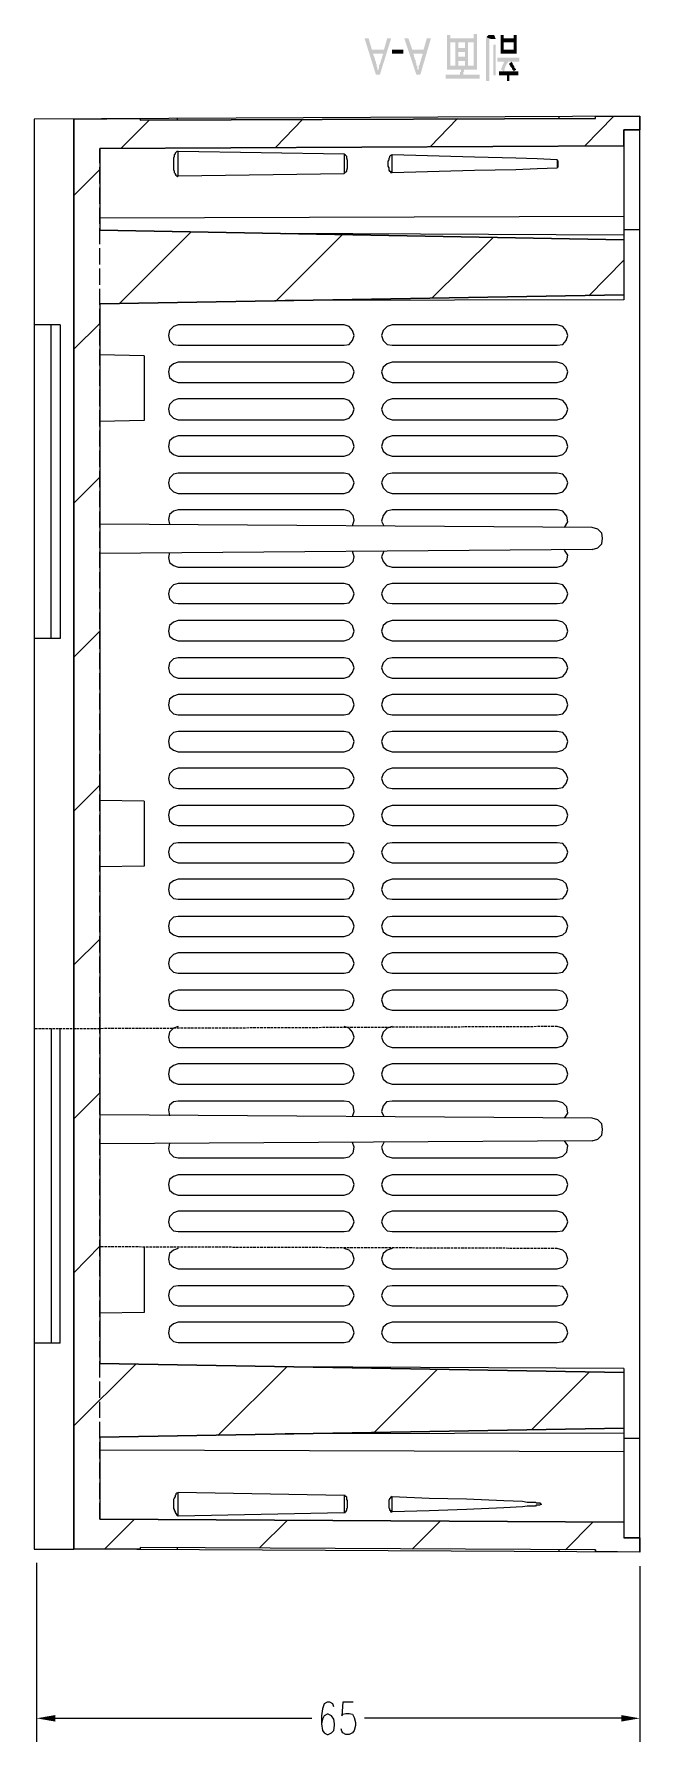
# Model space of a CAD drawing. Header units: millimetres. Extents: x 2689 to 2999, y 977 to 1485.
# Drawn here: x 2716.7 to 2782, y 1291.8 to 1475.8 of the extents above; entities that cross this region are included whole.
import ezdxf

# ---------------------------------------------------------------- set-up
doc = ezdxf.new("R2010")
doc.units = ezdxf.units.MM
doc.linetypes.add('PDF_IMPORT', pattern=[1, 0.8, -0.2])
doc.layers.add('PDF_几何图形', color=7, linetype='Continuous')
doc.layers.add('PDF_实体填充', color=7, linetype='Continuous')

msp = doc.modelspace()

# ---------------------------------------------------------------- hatches: boundary and pattern name
at = {"layer": 'PDF_几何图形', "transparency": 33554559}
for points in [[(2761.08, 1470.99), (2764.75, 1470.99), (2764.75, 1471.43), (2763, 1471.43), (2763, 1471.51), (2763, 1471.6), (2763, 1471.69), (2763.09, 1471.77), (2763.09, 1471.86), (2763.09, 1471.95), (2764.48, 1471.95), (2764.48, 1475.79), (2764.13, 1475.79), (2764.13, 1475.35), (2761.6, 1475.35), (2762.13, 1474.92), (2764.13, 1474.92), (2764.13, 1472.39), (2763.52, 1472.39), (2763.17, 1472.39), (2762.48, 1472.39), (2762.13, 1472.39), (2761.6, 1472.39), (2761.25, 1471.95), (2762.74, 1471.95), (2762.74, 1471.95), (2762.74, 1471.86), (2762.74, 1471.77), (2762.65, 1471.69), (2762.65, 1471.6), (2762.65, 1471.43), (2761.08, 1471.43)], [(2761.25, 1471.95), (2761.6, 1472.39), (2761.6, 1474.92), (2762.13, 1474.92), (2761.6, 1475.35), (2761.6, 1475.7), (2761.25, 1475.7)], [(2765.44, 1470.73), (2765.79, 1470.73), (2765.79, 1475.18), (2765.79, 1475.18), (2765.79, 1475.27), (2765.88, 1475.27), (2765.97, 1475.27), (2765.53, 1475.44), (2765.44, 1475.27), (2765.44, 1475.18)], [(2766.49, 1475.27), (2766.32, 1475.7), (2765.79, 1475.7), (2765.71, 1475.7), (2765.71, 1475.7), (2765.62, 1475.61), (2765.53, 1475.53), (2765.53, 1475.53), (2765.53, 1475.44), (2765.97, 1475.27), (2765.97, 1475.27), (2766.05, 1475.27), (2766.14, 1475.27), (2766.23, 1475.27), (2766.32, 1475.27)], [(2767.01, 1473.69), (2768.76, 1473.69), (2768.76, 1475.7), (2768.41, 1475.7), (2768.41, 1475.35), (2767.36, 1475.35), (2768.41, 1474.92), (2768.41, 1474.13), (2767.36, 1474.13)], [(2767.01, 1473.69), (2767.36, 1474.13), (2767.36, 1474.92), (2768.41, 1474.92), (2767.36, 1475.35), (2767.36, 1475.7), (2767.01, 1475.7)], [(2753.58, 1471.43), (2753.84, 1471.77), (2753.84, 1471.86), (2753.75, 1471.95), (2753.75, 1472.12), (2753.75, 1472.21), (2753.75, 1472.3), (2753.75, 1472.3), (2753.66, 1472.3), (2753.66, 1472.39), (2753.66, 1472.39), (2753.66, 1472.47), (2753.66, 1472.56), (2753.58, 1472.65), (2753.58, 1472.73), (2753.58, 1472.82), (2753.49, 1473), (2753.49, 1473.08), (2753.4, 1473.26), (2753.4, 1473.35), (2753.31, 1473.52), (2753.31, 1473.69), (2754.36, 1473.69), (2753.14, 1474.13), (2752.79, 1475.35), (2752.35, 1475.35)], [(2753.58, 1471.43), (2754.01, 1471.43), (2755.23, 1475.35), (2754.8, 1475.35), (2754.45, 1474.13), (2753.14, 1474.13), (2754.36, 1473.69), (2754.01, 1472.56), (2753.92, 1472.47), (2753.92, 1472.39), (2753.92, 1472.21), (2753.92, 1472.12), (2753.84, 1472.04), (2753.84, 1471.95), (2753.84, 1471.77), (2753.84, 1471.77)], [(2757.94, 1471.43), (2758.11, 1471.77), (2758.11, 1471.86), (2758.11, 1471.95), (2758.03, 1472.12), (2758.03, 1472.21), (2758.03, 1472.3), (2758.03, 1472.3), (2758.03, 1472.3), (2758.03, 1472.39), (2757.94, 1472.39), (2757.94, 1472.47), (2757.94, 1472.56), (2757.94, 1472.65), (2757.85, 1472.73), (2757.85, 1472.82), (2757.85, 1473), (2757.76, 1473.08), (2757.76, 1473.26), (2757.68, 1473.35), (2757.68, 1473.52), (2757.59, 1473.69), (2758.64, 1473.69), (2757.5, 1474.13), (2757.07, 1475.35), (2756.63, 1475.35)], [(2757.94, 1471.43), (2758.37, 1471.43), (2759.51, 1475.35), (2759.07, 1475.35), (2758.72, 1474.13), (2757.5, 1474.13), (2758.64, 1473.69), (2758.29, 1472.56), (2758.29, 1472.47), (2758.2, 1472.39), (2758.2, 1472.21), (2758.2, 1472.12), (2758.2, 1472.04), (2758.11, 1471.95), (2758.11, 1471.77), (2758.11, 1471.77)], [(2762.13, 1472.39), (2762.48, 1472.39), (2762.48, 1472.91), (2763.17, 1472.91), (2762.48, 1473.35), (2762.48, 1473.87), (2763.17, 1473.87), (2762.48, 1474.31), (2762.48, 1474.92), (2763.17, 1474.92), (2763.52, 1474.92), (2764.13, 1474.92), (2762.13, 1474.92)], [(2763.17, 1472.39), (2763.52, 1472.39), (2763.52, 1474.92), (2763.17, 1474.92), (2763.17, 1474.31), (2762.48, 1474.31), (2763.17, 1473.87), (2763.17, 1473.35), (2762.48, 1473.35), (2763.17, 1472.91)], [(2767.36, 1471.77), (2767.45, 1471.95), (2767.45, 1472.04), (2767.45, 1472.12), (2767.54, 1472.21), (2767.54, 1472.3), (2767.63, 1472.47), (2767.63, 1472.56), (2767.71, 1472.65), (2767.71, 1472.65), (2767.8, 1472.73), (2767.8, 1472.82), (2769.02, 1472.82), (2769.02, 1473.26), (2766.67, 1473.26), (2766.67, 1472.82), (2767.45, 1472.82), (2767.45, 1472.82), (2767.36, 1472.73), (2767.36, 1472.65), (2767.28, 1472.56), (2767.28, 1472.47), (2767.19, 1472.39), (2767.19, 1472.3), (2767.1, 1472.12), (2767.1, 1472.04), (2767.1, 1471.95)], [(2767.71, 1470.73), (2767.97, 1470.73), (2767.97, 1471.34), (2768.93, 1471.34), (2768.93, 1471.77), (2766.84, 1471.77), (2766.84, 1471.34), (2767.71, 1471.34)], [(2768.41, 1471.77), (2768.67, 1471.95), (2768.67, 1472.04), (2768.59, 1472.12), (2768.5, 1472.21), (2768.5, 1472.3), (2768.41, 1472.39), (2768.41, 1472.47), (2768.32, 1472.56), (2768.32, 1472.65), (2768.24, 1472.73), (2768.24, 1472.82), (2767.97, 1472.65), (2767.97, 1472.65), (2767.97, 1472.56), (2767.97, 1472.47), (2768.06, 1472.39), (2768.06, 1472.3), (2768.15, 1472.21), (2768.24, 1472.12), (2768.24, 1472.04), (2768.32, 1471.95), (2768.41, 1471.86)]]:
    msp.add_hatch(color=256, dxfattribs=at).paths.add_polyline_path(points)

# ---------------------------------------------------------------- linework, layer by layer
at = {"layer": 'PDF_几何图形', "lineweight": -3}
for points in [[(2782.02, 1466.97), (2716.75, 1466.63)], [(2716.75, 1466.63), (2716.75, 1312.6)], [(2721.02, 1466.63), (2721.02, 1312.6)], [(2729.14, 1466.54), (2726.09, 1463.48)], [(2777.23, 1466.71), (2728.18, 1466.54)], [(2728.18, 1466.71), (2728.18, 1466.54)], [(2732.19, 1466.54), (2732.19, 1466.71)], [(2745.72, 1466.63), (2742.75, 1463.57)], [(2762.39, 1466.71), (2759.42, 1463.66)], [(2773.3, 1466.89), (2773.3, 1466.71)], [(2779.23, 1466.97), (2776.09, 1463.75)], [(2777.23, 1466.71), (2777.23, 1466.97)], [(2782.02, 1463.75), (2782.02, 1466.97)], [(2780.28, 1465.49), (2782.02, 1465.49)], [(2780.28, 1463.75), (2780.28, 1465.49), (2780.28, 1447.16)], [(2782.02, 1312.25), (2782.02, 1465.49)], [(2723.82, 1463.48), (2780.28, 1463.75)], [(2732.28, 1463.14), (2732.19, 1463.14), (2732.11, 1463.14), (2732.02, 1463.05), (2731.93, 1462.96), (2731.93, 1462.87), (2731.85, 1462.79), (2731.85, 1462.61), (2731.76, 1462.44), (2731.76, 1462.18), (2731.76, 1461.83), (2731.76, 1461.39), (2731.76, 1461.22), (2731.85, 1461.04), (2731.85, 1460.87), (2731.93, 1460.78), (2731.93, 1460.69), (2732.02, 1460.6), (2732.11, 1460.52), (2732.19, 1460.43), (2732.28, 1460.52)], [(2732.28, 1460.52), (2732.28, 1463.14)], [(2750.17, 1462.87), (2732.28, 1463.14)], [(2750.17, 1462.87), (2750.17, 1460.78)], [(2750.17, 1460.78), (2750.26, 1460.87), (2750.35, 1460.95), (2750.43, 1461.04), (2750.43, 1461.13), (2750.52, 1461.39), (2750.52, 1461.56), (2750.52, 1461.74), (2750.52, 1461.91), (2750.52, 1462), (2750.52, 1462.18), (2750.43, 1462.44), (2750.43, 1462.61), (2750.26, 1462.79), (2750.17, 1462.87)], [(2755.32, 1462.79), (2755.23, 1462.7), (2755.15, 1462.7), (2755.06, 1462.61), (2755.06, 1462.52), (2754.97, 1462.35), (2754.97, 1462.26), (2754.88, 1462.09), (2754.88, 1461.83), (2754.88, 1461.65), (2754.88, 1461.56), (2754.97, 1461.39), (2754.97, 1461.3), (2754.97, 1461.22), (2754.97, 1461.13), (2755.06, 1461.04), (2755.15, 1461.04), (2755.15, 1460.95), (2755.15, 1460.87), (2755.23, 1460.87), (2755.32, 1460.87), (2764.22, 1461.13), (2768.67, 1461.22), (2770.94, 1461.3), (2773.12, 1461.39)], [(2755.32, 1460.87), (2755.32, 1462.79)], [(2773.12, 1462.26), (2770.94, 1462.35), (2768.67, 1462.44), (2764.22, 1462.52), (2755.32, 1462.79)], [(2723.82, 1461.22), (2721.02, 1458.42)], [(2732.28, 1460.52), (2750.17, 1460.78)], [(2773.12, 1462.26), (2773.12, 1461.39)], [(2773.12, 1461.39), (2773.21, 1461.48), (2773.21, 1461.56), (2773.21, 1461.74), (2773.21, 1461.83), (2773.21, 1461.91), (2773.21, 1462.09), (2773.12, 1462.26)], [(2780.28, 1456.15), (2723.82, 1455.98)], [(2780.28, 1453.62), (2723.82, 1454.67)], [(2733.68, 1454.5), (2725.91, 1446.73)], [(2749.91, 1454.15), (2742.75, 1446.99)], [(2780.28, 1454.15), (2743.8, 1454.32)], [(2766.23, 1453.88), (2759.6, 1447.34)], [(2780.28, 1454.76), (2782.02, 1454.76)], [(2780.28, 1451.44), (2776.53, 1447.6)], [(2723.82, 1446.73), (2780.28, 1447.69)], [(2780.28, 1447.16), (2743.8, 1447.08)], [(2719.54, 1444.46), (2716.75, 1444.46)], [(2718.58, 1410.69), (2718.58, 1444.46)], [(2719.54, 1444.46), (2719.54, 1410.69)], [(2723.82, 1444.63), (2721.02, 1441.84)], [(2732.28, 1444.46), (2731.76, 1444.28), (2731.32, 1443.85), (2731.23, 1443.32), (2731.32, 1442.8), (2731.76, 1442.37), (2732.28, 1442.28)], [(2750.17, 1444.46), (2732.28, 1444.46)], [(2750.17, 1442.28), (2750.7, 1442.37), (2751.04, 1442.8), (2751.22, 1443.32), (2751.04, 1443.85), (2750.7, 1444.28), (2750.17, 1444.46)], [(2755.32, 1444.46), (2754.8, 1444.28), (2754.36, 1443.85), (2754.19, 1443.32), (2754.36, 1442.8), (2754.8, 1442.37), (2755.32, 1442.28)], [(2773.12, 1444.46), (2755.32, 1444.46)], [(2773.12, 1442.28), (2773.73, 1442.37), (2774.08, 1442.8), (2774.26, 1443.32), (2774.08, 1443.85), (2773.73, 1444.28), (2773.12, 1444.46)], [(2732.28, 1442.28), (2750.17, 1442.28)], [(2755.32, 1442.28), (2773.12, 1442.28)], [(2728.62, 1441.14), (2723.82, 1441.23)], [(2728.62, 1441.14), (2728.62, 1434.16)], [(2732.28, 1440.45), (2731.76, 1440.27), (2731.32, 1439.92), (2731.23, 1439.4), (2731.32, 1438.79), (2731.76, 1438.44), (2732.28, 1438.26)], [(2750.17, 1440.45), (2732.28, 1440.45)], [(2750.17, 1438.26), (2750.7, 1438.44), (2751.04, 1438.79), (2751.22, 1439.4), (2751.04, 1439.92), (2750.7, 1440.27), (2750.17, 1440.45)], [(2755.32, 1440.45), (2754.8, 1440.27), (2754.36, 1439.92), (2754.19, 1439.4), (2754.36, 1438.79), (2754.8, 1438.44), (2755.32, 1438.26)], [(2773.12, 1440.45), (2755.32, 1440.45)], [(2773.12, 1438.26), (2773.73, 1438.44), (2774.08, 1438.79), (2774.26, 1439.4), (2774.08, 1439.92), (2773.73, 1440.27), (2773.12, 1440.45)], [(2732.28, 1438.26), (2750.17, 1438.26)], [(2755.32, 1438.26), (2773.12, 1438.26)], [(2732.28, 1436.52), (2731.76, 1436.34), (2731.32, 1435.91), (2731.23, 1435.38), (2731.32, 1434.86), (2731.76, 1434.42), (2732.28, 1434.25)], [(2750.17, 1436.52), (2732.28, 1436.52)], [(2750.17, 1434.25), (2750.7, 1434.42), (2751.04, 1434.86), (2751.22, 1435.38), (2751.04, 1435.91), (2750.7, 1436.34), (2750.17, 1436.52)], [(2755.32, 1436.52), (2754.8, 1436.34), (2754.36, 1435.91), (2754.19, 1435.38), (2754.36, 1434.86), (2754.8, 1434.42), (2755.32, 1434.25)], [(2773.12, 1436.52), (2755.32, 1436.52)], [(2773.12, 1434.25), (2773.73, 1434.42), (2774.08, 1434.86), (2774.26, 1435.38), (2774.08, 1435.91), (2773.73, 1436.34), (2773.12, 1436.52)], [(2728.62, 1434.16), (2723.82, 1434.07)], [(2732.28, 1434.25), (2750.17, 1434.25)], [(2755.32, 1434.25), (2773.12, 1434.25)], [(2732.28, 1432.5), (2731.76, 1432.33), (2731.32, 1431.98), (2731.23, 1431.37), (2731.32, 1430.85), (2731.76, 1430.5), (2732.28, 1430.32)], [(2750.17, 1432.5), (2732.28, 1432.5)], [(2750.17, 1430.32), (2750.7, 1430.5), (2751.04, 1430.85), (2751.22, 1431.37), (2751.04, 1431.98), (2750.7, 1432.33), (2750.17, 1432.5)], [(2755.32, 1432.5), (2754.8, 1432.33), (2754.36, 1431.98), (2754.19, 1431.37), (2754.36, 1430.85), (2754.8, 1430.5), (2755.32, 1430.32)], [(2773.12, 1432.5), (2755.32, 1432.5)], [(2773.12, 1430.32), (2773.73, 1430.5), (2774.08, 1430.85), (2774.26, 1431.37), (2774.08, 1431.98), (2773.73, 1432.33), (2773.12, 1432.5)], [(2732.28, 1430.32), (2750.17, 1430.32)], [(2755.32, 1430.32), (2773.12, 1430.32)], [(2723.82, 1428.05), (2721.02, 1425.26)], [(2732.28, 1428.49), (2731.76, 1428.4), (2731.32, 1427.97), (2731.23, 1427.44), (2731.32, 1426.92), (2731.76, 1426.48), (2732.28, 1426.31)], [(2750.17, 1428.49), (2732.28, 1428.49)], [(2750.17, 1426.31), (2750.7, 1426.48), (2751.04, 1426.92), (2751.22, 1427.44), (2751.04, 1427.97), (2750.7, 1428.4), (2750.17, 1428.49)], [(2755.32, 1428.49), (2754.8, 1428.4), (2754.36, 1427.97), (2754.19, 1427.44), (2754.36, 1426.92), (2754.8, 1426.48), (2755.32, 1426.31)], [(2773.12, 1428.49), (2755.32, 1428.49)], [(2773.12, 1426.31), (2773.73, 1426.48), (2774.08, 1426.92), (2774.26, 1427.44), (2774.08, 1427.97), (2773.73, 1428.4), (2773.12, 1428.49)], [(2732.28, 1426.31), (2750.17, 1426.31)], [(2755.32, 1426.31), (2773.12, 1426.31)], [(2732.28, 1424.56), (2731.76, 1424.39), (2731.32, 1424.04), (2731.23, 1423.51), (2731.32, 1422.99)], [(2750.17, 1424.56), (2732.28, 1424.56)], [(2751.04, 1422.82), (2751.22, 1423.43), (2751.13, 1423.95), (2750.7, 1424.39), (2750.17, 1424.56)], [(2755.32, 1424.56), (2754.71, 1424.39), (2754.36, 1423.95), (2754.19, 1423.34), (2754.45, 1422.82)], [(2773.12, 1424.56), (2755.32, 1424.56)], [(2773.91, 1422.64), (2774.26, 1423.25), (2774.17, 1423.86), (2773.73, 1424.39), (2773.12, 1424.56)], [(2776.88, 1422.64), (2723.82, 1422.99)], [(2776.88, 1420.29), (2777.49, 1420.46), (2777.92, 1420.9), (2778.01, 1421.51), (2777.92, 1422.03), (2777.49, 1422.47), (2776.88, 1422.64)], [(2776.88, 1420.29), (2723.82, 1419.85)], [(2773.12, 1418.37), (2773.73, 1418.54), (2774.17, 1419.06), (2774.26, 1419.68), (2773.91, 1420.2)], [(2731.32, 1419.94), (2731.23, 1419.41), (2731.32, 1418.89), (2731.76, 1418.54), (2732.28, 1418.37)], [(2732.28, 1418.37), (2750.17, 1418.37)], [(2750.17, 1418.37), (2750.7, 1418.54), (2751.13, 1418.98), (2751.22, 1419.5), (2751.04, 1420.11)], [(2754.45, 1420.11), (2754.19, 1419.5), (2754.36, 1418.98), (2754.71, 1418.54), (2755.32, 1418.37)], [(2755.32, 1418.37), (2773.12, 1418.37)], [(2732.28, 1416.62), (2731.76, 1416.45), (2731.32, 1416.01), (2731.23, 1415.49), (2731.32, 1414.96), (2731.76, 1414.53), (2732.28, 1414.44)], [(2750.17, 1416.62), (2732.28, 1416.62)], [(2750.17, 1414.44), (2750.7, 1414.53), (2751.04, 1414.96), (2751.22, 1415.49), (2751.04, 1416.01), (2750.7, 1416.45), (2750.17, 1416.62)], [(2755.32, 1416.62), (2754.8, 1416.45), (2754.36, 1416.01), (2754.19, 1415.49), (2754.36, 1414.96), (2754.8, 1414.53), (2755.32, 1414.44)], [(2773.12, 1416.62), (2755.32, 1416.62)], [(2773.12, 1414.44), (2773.73, 1414.53), (2774.08, 1414.96), (2774.26, 1415.49), (2774.08, 1416.01), (2773.73, 1416.45), (2773.12, 1416.62)], [(2732.28, 1414.44), (2750.17, 1414.44)], [(2755.32, 1414.44), (2773.12, 1414.44)], [(2723.82, 1411.47), (2721.02, 1408.68)], [(2732.28, 1412.61), (2731.76, 1412.43), (2731.32, 1412.08), (2731.23, 1411.47), (2731.32, 1410.95), (2731.76, 1410.6), (2732.28, 1410.42)], [(2750.17, 1412.61), (2732.28, 1412.61)], [(2750.17, 1410.42), (2750.7, 1410.6), (2751.04, 1410.95), (2751.22, 1411.47), (2751.04, 1412.08), (2750.7, 1412.43), (2750.17, 1412.61)], [(2755.32, 1412.61), (2754.8, 1412.43), (2754.36, 1412.08), (2754.19, 1411.47), (2754.36, 1410.95), (2754.8, 1410.6), (2755.32, 1410.42)], [(2773.12, 1412.61), (2755.32, 1412.61)], [(2773.12, 1410.42), (2773.73, 1410.6), (2774.08, 1410.95), (2774.26, 1411.47), (2774.08, 1412.08), (2773.73, 1412.43), (2773.12, 1412.61)], [(2719.54, 1410.69), (2716.75, 1410.69)], [(2732.28, 1410.42), (2750.17, 1410.42)], [(2755.32, 1410.42), (2773.12, 1410.42)], [(2732.28, 1408.59), (2731.76, 1408.5), (2731.32, 1408.07), (2731.23, 1407.54), (2731.32, 1407.02), (2731.76, 1406.58), (2732.28, 1406.41)], [(2750.17, 1408.59), (2732.28, 1408.59)], [(2750.17, 1406.41), (2750.7, 1406.58), (2751.04, 1407.02), (2751.22, 1407.54), (2751.04, 1408.07), (2750.7, 1408.5), (2750.17, 1408.59)], [(2755.32, 1408.59), (2754.8, 1408.5), (2754.36, 1408.07), (2754.19, 1407.54), (2754.36, 1407.02), (2754.8, 1406.58), (2755.32, 1406.41)], [(2773.12, 1408.59), (2755.32, 1408.59)], [(2773.12, 1406.41), (2773.73, 1406.58), (2774.08, 1407.02), (2774.26, 1407.54), (2774.08, 1408.07), (2773.73, 1408.5), (2773.12, 1408.59)], [(2732.28, 1406.41), (2750.17, 1406.41)], [(2755.32, 1406.41), (2773.12, 1406.41)], [(2732.28, 1404.66), (2731.76, 1404.49), (2731.32, 1404.14), (2731.23, 1403.53), (2731.32, 1403.01), (2731.76, 1402.57), (2732.28, 1402.48)], [(2750.17, 1404.66), (2732.28, 1404.66)], [(2750.17, 1402.48), (2750.7, 1402.57), (2751.04, 1403.01), (2751.22, 1403.53), (2751.04, 1404.14), (2750.7, 1404.49), (2750.17, 1404.66)], [(2755.32, 1404.66), (2754.8, 1404.49), (2754.36, 1404.14), (2754.19, 1403.53), (2754.36, 1403.01), (2754.8, 1402.57), (2755.32, 1402.48)], [(2773.12, 1404.66), (2755.32, 1404.66)], [(2773.12, 1402.48), (2773.73, 1402.57), (2774.08, 1403.01), (2774.26, 1403.53), (2774.08, 1404.14), (2773.73, 1404.49), (2773.12, 1404.66)], [(2732.28, 1402.48), (2750.17, 1402.48)], [(2755.32, 1402.48), (2773.12, 1402.48)], [(2732.28, 1400.65), (2731.76, 1400.56), (2731.32, 1400.13), (2731.23, 1399.6), (2731.32, 1398.99), (2731.76, 1398.64), (2732.28, 1398.47)], [(2750.17, 1400.65), (2732.28, 1400.65)], [(2750.17, 1398.47), (2750.7, 1398.64), (2751.04, 1398.99), (2751.22, 1399.6), (2751.04, 1400.13), (2750.7, 1400.56), (2750.17, 1400.65)], [(2755.32, 1400.65), (2754.8, 1400.56), (2754.36, 1400.13), (2754.19, 1399.6), (2754.36, 1398.99), (2754.8, 1398.64), (2755.32, 1398.47)], [(2773.12, 1400.65), (2755.32, 1400.65)], [(2773.12, 1398.47), (2773.73, 1398.64), (2774.08, 1398.99), (2774.26, 1399.6), (2774.08, 1400.13), (2773.73, 1400.56), (2773.12, 1400.65)], [(2732.28, 1398.47), (2750.17, 1398.47)], [(2755.32, 1398.47), (2773.12, 1398.47)], [(2732.28, 1396.72), (2731.76, 1396.55), (2731.32, 1396.11), (2731.23, 1395.59), (2731.32, 1395.07), (2731.76, 1394.63), (2732.28, 1394.54)], [(2750.17, 1396.72), (2732.28, 1396.72)], [(2750.17, 1394.54), (2750.7, 1394.63), (2751.04, 1395.07), (2751.22, 1395.59), (2751.04, 1396.11), (2750.7, 1396.55), (2750.17, 1396.72)], [(2755.32, 1396.72), (2754.8, 1396.55), (2754.36, 1396.11), (2754.19, 1395.59), (2754.36, 1395.07), (2754.8, 1394.63), (2755.32, 1394.54)], [(2773.12, 1396.72), (2755.32, 1396.72)], [(2773.12, 1394.54), (2773.73, 1394.63), (2774.08, 1395.07), (2774.26, 1395.59), (2774.08, 1396.11), (2773.73, 1396.55), (2773.12, 1396.72)], [(2723.82, 1394.89), (2721.02, 1392.1)], [(2732.28, 1394.54), (2750.17, 1394.54)], [(2755.32, 1394.54), (2773.12, 1394.54)], [(2728.62, 1393.15), (2723.82, 1393.23)], [(2728.62, 1393.15), (2728.62, 1386.16)], [(2732.28, 1392.71), (2731.76, 1392.53), (2731.32, 1392.19), (2731.23, 1391.66), (2731.32, 1391.05), (2731.76, 1390.7), (2732.28, 1390.53)], [(2750.17, 1392.71), (2732.28, 1392.71)], [(2750.17, 1390.53), (2750.7, 1390.7), (2751.04, 1391.05), (2751.22, 1391.66), (2751.04, 1392.19), (2750.7, 1392.53), (2750.17, 1392.71)], [(2755.32, 1392.71), (2754.8, 1392.53), (2754.36, 1392.19), (2754.19, 1391.66), (2754.36, 1391.05), (2754.8, 1390.7), (2755.32, 1390.53)], [(2773.12, 1392.71), (2755.32, 1392.71)], [(2773.12, 1390.53), (2773.73, 1390.7), (2774.08, 1391.05), (2774.26, 1391.66), (2774.08, 1392.19), (2773.73, 1392.53), (2773.12, 1392.71)], [(2732.28, 1390.53), (2750.17, 1390.53)], [(2755.32, 1390.53), (2773.12, 1390.53)], [(2732.28, 1388.69), (2731.76, 1388.61), (2731.32, 1388.17), (2731.23, 1387.65), (2731.32, 1387.12), (2731.76, 1386.69), (2732.28, 1386.51)], [(2750.17, 1388.69), (2732.28, 1388.69)], [(2750.17, 1386.51), (2750.7, 1386.69), (2751.04, 1387.12), (2751.22, 1387.65), (2751.04, 1388.17), (2750.7, 1388.61), (2750.17, 1388.69)], [(2755.32, 1388.69), (2754.8, 1388.61), (2754.36, 1388.17), (2754.19, 1387.65), (2754.36, 1387.12), (2754.8, 1386.69), (2755.32, 1386.51)], [(2773.12, 1388.69), (2755.32, 1388.69)], [(2773.12, 1386.51), (2773.73, 1386.69), (2774.08, 1387.12), (2774.26, 1387.65), (2774.08, 1388.17), (2773.73, 1388.61), (2773.12, 1388.69)], [(2728.62, 1386.16), (2723.82, 1386.08)], [(2732.28, 1386.51), (2750.17, 1386.51)], [(2755.32, 1386.51), (2773.12, 1386.51)], [(2732.28, 1384.77), (2731.76, 1384.59), (2731.32, 1384.24), (2731.23, 1383.63), (2731.32, 1383.11), (2731.76, 1382.67), (2732.28, 1382.59)], [(2750.17, 1384.77), (2732.28, 1384.77)], [(2750.17, 1382.59), (2750.7, 1382.67), (2751.04, 1383.11), (2751.22, 1383.63), (2751.04, 1384.24), (2750.7, 1384.59), (2750.17, 1384.77)], [(2755.32, 1384.77), (2754.8, 1384.59), (2754.36, 1384.24), (2754.19, 1383.63), (2754.36, 1383.11), (2754.8, 1382.67), (2755.32, 1382.59)], [(2773.12, 1384.77), (2755.32, 1384.77)], [(2773.12, 1382.59), (2773.73, 1382.67), (2774.08, 1383.11), (2774.26, 1383.63), (2774.08, 1384.24), (2773.73, 1384.59), (2773.12, 1384.77)], [(2732.28, 1382.59), (2750.17, 1382.59)], [(2755.32, 1382.59), (2773.12, 1382.59)], [(2732.28, 1380.75), (2731.76, 1380.67), (2731.32, 1380.23), (2731.23, 1379.71), (2731.32, 1379.09), (2731.76, 1378.75), (2732.28, 1378.57)], [(2750.17, 1380.75), (2732.28, 1380.75)], [(2750.17, 1378.57), (2750.7, 1378.75), (2751.04, 1379.09), (2751.22, 1379.71), (2751.04, 1380.23), (2750.7, 1380.67), (2750.17, 1380.75)], [(2755.32, 1380.75), (2754.8, 1380.67), (2754.36, 1380.23), (2754.19, 1379.71), (2754.36, 1379.09), (2754.8, 1378.75), (2755.32, 1378.57)], [(2773.12, 1380.75), (2755.32, 1380.75)], [(2773.12, 1378.57), (2773.73, 1378.75), (2774.08, 1379.09), (2774.26, 1379.71), (2774.08, 1380.23), (2773.73, 1380.67), (2773.12, 1380.75)], [(2723.82, 1378.31), (2721.02, 1375.52)], [(2732.28, 1378.57), (2750.17, 1378.57)], [(2755.32, 1378.57), (2773.12, 1378.57)], [(2732.28, 1376.83), (2731.76, 1376.65), (2731.32, 1376.22), (2731.23, 1375.69), (2731.32, 1375.17), (2731.76, 1374.73), (2732.28, 1374.64)], [(2750.17, 1376.83), (2732.28, 1376.83)], [(2750.17, 1374.64), (2750.7, 1374.73), (2751.04, 1375.17), (2751.22, 1375.69), (2751.04, 1376.22), (2750.7, 1376.65), (2750.17, 1376.83)], [(2755.32, 1376.83), (2754.8, 1376.65), (2754.36, 1376.22), (2754.19, 1375.69), (2754.36, 1375.17), (2754.8, 1374.73), (2755.32, 1374.64)], [(2773.12, 1376.83), (2755.32, 1376.83)], [(2773.12, 1374.64), (2773.73, 1374.73), (2774.08, 1375.17), (2774.26, 1375.69), (2774.08, 1376.22), (2773.73, 1376.65), (2773.12, 1376.83)], [(2732.28, 1374.64), (2750.17, 1374.64)], [(2755.32, 1374.64), (2773.12, 1374.64)], [(2732.28, 1372.81), (2731.76, 1372.64), (2731.32, 1372.29), (2731.23, 1371.76), (2731.32, 1371.15), (2731.76, 1370.8), (2732.28, 1370.63)], [(2750.17, 1372.81), (2732.28, 1372.81)], [(2750.17, 1370.63), (2750.7, 1370.8), (2751.04, 1371.15), (2751.22, 1371.76), (2751.04, 1372.29), (2750.7, 1372.64), (2750.17, 1372.81)], [(2755.32, 1372.81), (2754.8, 1372.64), (2754.36, 1372.29), (2754.19, 1371.76), (2754.36, 1371.15), (2754.8, 1370.8), (2755.32, 1370.63)], [(2773.12, 1372.81), (2755.32, 1372.81)], [(2773.12, 1370.63), (2773.73, 1370.8), (2774.08, 1371.15), (2774.26, 1371.76), (2774.08, 1372.29), (2773.73, 1372.64), (2773.12, 1372.81)], [(2732.28, 1370.63), (2750.17, 1370.63)], [(2755.32, 1370.63), (2773.12, 1370.63)], [(2732.28, 1368.88), (2731.76, 1368.71), (2731.32, 1368.27), (2731.23, 1367.75), (2731.32, 1367.23), (2731.76, 1366.79), (2732.28, 1366.62)], [(2750.17, 1366.62), (2750.7, 1366.79), (2751.04, 1367.23), (2751.22, 1367.75), (2751.04, 1368.27), (2750.7, 1368.71), (2750.17, 1368.88)], [(2755.32, 1368.88), (2754.8, 1368.71), (2754.36, 1368.27), (2754.19, 1367.75), (2754.36, 1367.23), (2754.8, 1366.79), (2755.32, 1366.62)], [(2773.12, 1366.62), (2773.73, 1366.79), (2774.08, 1367.23), (2774.26, 1367.75), (2774.08, 1368.27), (2773.73, 1368.71), (2773.12, 1368.88)], [(2718.58, 1368.62), (2718.58, 1334.76)], [(2719.54, 1334.76), (2719.54, 1368.62)], [(2732.28, 1366.62), (2750.17, 1366.62)], [(2755.32, 1366.62), (2773.12, 1366.62)], [(2732.28, 1364.87), (2731.76, 1364.7), (2731.32, 1364.35), (2731.23, 1363.74), (2731.32, 1363.21), (2731.76, 1362.86), (2732.28, 1362.69)], [(2750.17, 1364.87), (2732.28, 1364.87)], [(2750.17, 1362.69), (2750.7, 1362.86), (2751.04, 1363.21), (2751.22, 1363.74), (2751.04, 1364.35), (2750.7, 1364.7), (2750.17, 1364.87)], [(2755.32, 1364.87), (2754.8, 1364.7), (2754.36, 1364.35), (2754.19, 1363.74), (2754.36, 1363.21), (2754.8, 1362.86), (2755.32, 1362.69)], [(2773.12, 1364.87), (2755.32, 1364.87)], [(2773.12, 1362.69), (2773.73, 1362.86), (2774.08, 1363.21), (2774.26, 1363.74), (2774.08, 1364.35), (2773.73, 1364.7), (2773.12, 1364.87)], [(2723.82, 1361.73), (2721.02, 1358.94)], [(2732.28, 1362.69), (2750.17, 1362.69)], [(2755.32, 1362.69), (2773.12, 1362.69)], [(2732.28, 1360.86), (2731.76, 1360.77), (2731.32, 1360.42), (2731.23, 1359.9), (2731.32, 1359.28)], [(2750.17, 1360.86), (2732.28, 1360.86)], [(2751.04, 1359.2), (2751.22, 1359.72), (2751.13, 1360.33), (2750.7, 1360.77), (2750.17, 1360.86)], [(2755.32, 1360.86), (2754.71, 1360.77), (2754.36, 1360.33), (2754.19, 1359.72), (2754.45, 1359.2)], [(2773.12, 1360.86), (2755.32, 1360.86)], [(2773.91, 1359.02), (2774.26, 1359.55), (2774.17, 1360.24), (2773.73, 1360.68), (2773.12, 1360.86)], [(2776.88, 1359.02), (2723.82, 1359.37)], [(2776.88, 1356.58), (2777.49, 1356.75), (2777.92, 1357.19), (2778.01, 1357.8), (2777.92, 1358.41), (2777.49, 1358.85), (2776.88, 1359.02)], [(2776.88, 1356.58), (2723.82, 1356.23)], [(2731.32, 1356.32), (2731.23, 1355.71), (2731.32, 1355.27), (2731.76, 1354.83), (2732.28, 1354.75)], [(2750.17, 1354.75), (2750.7, 1354.83), (2751.13, 1355.27), (2751.22, 1355.88), (2751.04, 1356.4)], [(2754.45, 1356.4), (2754.19, 1355.88), (2754.36, 1355.27), (2754.71, 1354.92), (2755.32, 1354.75)], [(2773.12, 1354.75), (2773.73, 1354.92), (2774.17, 1355.36), (2774.26, 1356.06), (2773.91, 1356.58)], [(2732.28, 1354.75), (2750.17, 1354.75)], [(2755.32, 1354.75), (2773.12, 1354.75)], [(2732.28, 1352.91), (2731.76, 1352.74), (2731.32, 1352.39), (2731.23, 1351.87), (2731.32, 1351.26), (2731.76, 1350.91), (2732.28, 1350.73)], [(2750.17, 1352.91), (2732.28, 1352.91)], [(2750.17, 1350.73), (2750.7, 1350.91), (2751.04, 1351.26), (2751.22, 1351.87), (2751.04, 1352.39), (2750.7, 1352.74), (2750.17, 1352.91)], [(2755.32, 1352.91), (2754.8, 1352.74), (2754.36, 1352.39), (2754.19, 1351.87), (2754.36, 1351.26), (2754.8, 1350.91), (2755.32, 1350.73)], [(2773.12, 1352.91), (2755.32, 1352.91)], [(2773.12, 1350.73), (2773.73, 1350.91), (2774.08, 1351.26), (2774.26, 1351.87), (2774.08, 1352.39), (2773.73, 1352.74), (2773.12, 1352.91)], [(2732.28, 1350.73), (2750.17, 1350.73)], [(2755.32, 1350.73), (2773.12, 1350.73)], [(2732.28, 1348.99), (2731.76, 1348.81), (2731.32, 1348.38), (2731.23, 1347.85), (2731.32, 1347.33), (2731.76, 1346.89), (2732.28, 1346.81)], [(2750.17, 1348.99), (2732.28, 1348.99)], [(2750.17, 1346.81), (2750.7, 1346.89), (2751.04, 1347.33), (2751.22, 1347.85), (2751.04, 1348.38), (2750.7, 1348.81), (2750.17, 1348.99)], [(2755.32, 1348.99), (2754.8, 1348.81), (2754.36, 1348.38), (2754.19, 1347.85), (2754.36, 1347.33), (2754.8, 1346.89), (2755.32, 1346.81)], [(2773.12, 1348.99), (2755.32, 1348.99)], [(2773.12, 1346.81), (2773.73, 1346.89), (2774.08, 1347.33), (2774.26, 1347.85), (2774.08, 1348.38), (2773.73, 1348.81), (2773.12, 1348.99)], [(2732.28, 1346.81), (2750.17, 1346.81)], [(2755.32, 1346.81), (2773.12, 1346.81)], [(2723.82, 1345.23), (2721.02, 1342.35)], [(2728.62, 1345.15), (2728.62, 1338.08)], [(2732.28, 1344.97), (2731.76, 1344.8), (2731.32, 1344.45), (2731.23, 1343.84), (2731.32, 1343.31), (2731.76, 1342.97), (2732.28, 1342.79)], [(2750.17, 1342.79), (2750.7, 1342.97), (2751.04, 1343.31), (2751.22, 1343.84), (2751.04, 1344.45), (2750.7, 1344.8), (2750.17, 1344.97)], [(2755.32, 1344.97), (2754.8, 1344.8), (2754.36, 1344.45), (2754.19, 1343.84), (2754.36, 1343.31), (2754.8, 1342.97), (2755.32, 1342.79)], [(2773.12, 1342.79), (2773.73, 1342.97), (2774.08, 1343.31), (2774.26, 1343.84), (2774.08, 1344.45), (2773.73, 1344.8), (2773.12, 1344.97)], [(2732.28, 1342.79), (2750.17, 1342.79)], [(2755.32, 1342.79), (2773.12, 1342.79)], [(2732.28, 1340.96), (2731.76, 1340.87), (2731.32, 1340.43), (2731.23, 1339.91), (2731.32, 1339.39), (2731.76, 1338.95), (2732.28, 1338.78)], [(2750.17, 1340.96), (2732.28, 1340.96)], [(2750.17, 1338.78), (2750.7, 1338.95), (2751.04, 1339.39), (2751.22, 1339.91), (2751.04, 1340.43), (2750.7, 1340.87), (2750.17, 1340.96)], [(2755.32, 1340.96), (2754.8, 1340.87), (2754.36, 1340.43), (2754.19, 1339.91), (2754.36, 1339.39), (2754.8, 1338.95), (2755.32, 1338.78)], [(2773.12, 1340.96), (2755.32, 1340.96)], [(2773.12, 1338.78), (2773.73, 1338.95), (2774.08, 1339.39), (2774.26, 1339.91), (2774.08, 1340.43), (2773.73, 1340.87), (2773.12, 1340.96)], [(2728.62, 1338.08), (2723.82, 1337.99)], [(2732.28, 1338.78), (2750.17, 1338.78)], [(2755.32, 1338.78), (2773.12, 1338.78)], [(2732.28, 1337.03), (2731.76, 1336.86), (2731.32, 1336.51), (2731.23, 1335.9), (2731.32, 1335.37), (2731.76, 1334.94), (2732.28, 1334.85)], [(2750.17, 1337.03), (2732.28, 1337.03)], [(2750.17, 1334.85), (2750.7, 1334.94), (2751.04, 1335.37), (2751.22, 1335.9), (2751.04, 1336.51), (2750.7, 1336.86), (2750.17, 1337.03)], [(2755.32, 1337.03), (2754.8, 1336.86), (2754.36, 1336.51), (2754.19, 1335.9), (2754.36, 1335.37), (2754.8, 1334.94), (2755.32, 1334.85)], [(2773.12, 1337.03), (2755.32, 1337.03)], [(2773.12, 1334.85), (2773.73, 1334.94), (2774.08, 1335.37), (2774.26, 1335.9), (2774.08, 1336.51), (2773.73, 1336.86), (2773.12, 1337.03)], [(2719.54, 1334.76), (2716.75, 1334.76)], [(2732.28, 1334.85), (2750.17, 1334.85)], [(2755.32, 1334.85), (2773.12, 1334.85)], [(2727.66, 1332.49), (2721.02, 1325.86)], [(2780.28, 1331.62), (2723.82, 1332.58)], [(2743.98, 1332.23), (2736.56, 1324.81)], [(2780.28, 1332.06), (2743.8, 1332.23)], [(2760.21, 1331.97), (2753.4, 1325.16)], [(2780.28, 1332.06), (2780.28, 1313.82)], [(2776.53, 1331.62), (2770.33, 1325.42)], [(2723.82, 1324.64), (2780.28, 1325.6)], [(2780.28, 1325.08), (2743.8, 1324.99)], [(2780.28, 1324.55), (2782.02, 1324.55)], [(2780.28, 1323.07), (2723.82, 1323.24)], [(2732.28, 1318.7), (2732.19, 1318.62), (2732.11, 1318.62), (2732.02, 1318.53), (2732.02, 1318.44), (2731.93, 1318.36), (2731.93, 1318.27), (2731.85, 1318.09), (2731.76, 1317.92), (2731.76, 1317.83), (2731.76, 1317.66), (2731.76, 1317.57), (2731.76, 1317.48), (2731.76, 1317.13), (2731.76, 1316.96), (2731.85, 1316.87), (2731.85, 1316.78), (2731.93, 1316.61), (2731.93, 1316.52), (2732.02, 1316.44), (2732.11, 1316.26), (2732.19, 1316.26), (2732.19, 1316.17), (2732.28, 1316.17)], [(2732.28, 1316.17), (2732.28, 1318.7)], [(2750.17, 1318.36), (2732.28, 1318.7)], [(2750.17, 1318.36), (2750.17, 1316.52)], [(2750.17, 1316.52), (2750.26, 1316.52), (2750.26, 1316.61), (2750.35, 1316.61), (2750.43, 1316.78), (2750.43, 1316.96), (2750.52, 1317.05), (2750.52, 1317.13), (2750.52, 1317.4), (2750.52, 1317.74), (2750.52, 1317.83), (2750.43, 1317.92), (2750.43, 1318.01), (2750.43, 1318.09), (2750.43, 1318.18), (2750.35, 1318.27), (2750.26, 1318.27), (2750.26, 1318.36), (2750.17, 1318.36)], [(2755.32, 1318.27), (2755.23, 1318.18), (2755.15, 1318.18), (2755.15, 1318.09), (2755.06, 1318.01), (2754.97, 1317.83), (2754.97, 1317.66), (2754.97, 1317.57), (2754.97, 1317.4), (2754.97, 1317.31), (2754.97, 1317.22), (2754.97, 1317.13), (2754.97, 1317.05), (2755.06, 1316.96), (2755.06, 1316.87), (2755.06, 1316.78), (2755.15, 1316.78), (2755.15, 1316.7), (2755.15, 1316.61), (2755.23, 1316.61), (2755.32, 1316.61)], [(2755.32, 1316.61), (2755.32, 1318.27)], [(2755.32, 1318.27), (2759.33, 1318.09), (2763.35, 1318.01), (2767.36, 1317.83), (2769.37, 1317.74), (2769.89, 1317.66), (2769.98, 1317.66), (2770.16, 1317.66), (2770.33, 1317.66), (2770.51, 1317.66), (2770.77, 1317.66), (2770.85, 1317.57), (2771.03, 1317.57), (2771.2, 1317.57), (2771.29, 1317.57), (2771.29, 1317.48), (2771.38, 1317.48), (2771.38, 1317.4), (2771.2, 1317.31), (2771.03, 1317.31), (2770.85, 1317.31), (2770.77, 1317.22), (2770.42, 1317.22), (2770.33, 1317.22), (2770.24, 1317.22), (2770.07, 1317.22), (2769.89, 1317.22), (2769.37, 1317.13), (2767.36, 1317.05), (2763.35, 1316.87), (2759.33, 1316.7), (2755.32, 1316.61)], [(2780.28, 1315.48), (2723.82, 1315.82)], [(2727.48, 1315.74), (2724.34, 1312.6)], [(2732.28, 1316.17), (2750.17, 1316.52)], [(2743.98, 1315.65), (2741.01, 1312.68)], [(2760.47, 1315.56), (2757.5, 1312.6)], [(2776.96, 1315.48), (2774, 1312.51)], [(2782.02, 1313.82), (2780.28, 1313.82)], [(2716.75, 1312.6), (2721.02, 1312.6)], [(2782.02, 1312.25), (2721.02, 1312.6)], [(2728.18, 1312.77), (2728.18, 1312.6)], [(2777.23, 1312.51), (2728.18, 1312.77)], [(2732.19, 1312.51), (2732.19, 1312.77)], [(2773.3, 1312.51), (2773.3, 1312.33)], [(2777.23, 1312.51), (2777.23, 1312.33)], [(2717.01, 1311.11), (2717.01, 1291.83)], [(2782.02, 1310.76), (2782.02, 1291.83)], [(2749.04, 1295.58), (2748.95, 1295.93), (2748.6, 1296.1), (2748.34, 1296.1), (2747.99, 1295.93), (2747.82, 1295.4), (2747.73, 1294.62), (2747.73, 1293.75), (2747.82, 1293.05), (2747.99, 1292.79), (2748.34, 1292.61), (2748.43, 1292.61), (2748.78, 1292.79), (2749.04, 1293.05), (2749.12, 1293.57), (2749.12, 1293.75), (2749.04, 1294.27), (2748.78, 1294.62), (2748.43, 1294.79), (2748.34, 1294.79), (2747.99, 1294.62), (2747.82, 1294.27), (2747.73, 1293.75)], [(2751.13, 1296.1), (2750, 1296.1), (2749.91, 1294.62), (2750, 1294.79), (2750.35, 1294.88), (2750.7, 1294.88), (2751.04, 1294.79), (2751.22, 1294.44), (2751.39, 1293.92), (2751.39, 1293.57), (2751.22, 1293.05), (2751.04, 1292.79), (2750.7, 1292.61), (2750.35, 1292.61), (2750, 1292.79), (2749.91, 1292.96), (2749.82, 1293.22)], [(2719.02, 1294.36), (2746.68, 1294.36)], [(2780.02, 1294.36), (2752.35, 1294.36)]]:
    msp.add_lwpolyline(points, dxfattribs=at)
msp.add_lwpolyline([(2723.82, 1324.64), (2723.82, 1315.82), (2780.28, 1315.48), (2780.28, 1313.82), (2782.02, 1313.82), (2782.02, 1312.25), (2777.23, 1312.33), (2777.23, 1312.51), (2728.18, 1312.77), (2728.18, 1312.6), (2721.02, 1312.6), (2721.02, 1466.63), (2728.18, 1466.71), (2728.18, 1466.54), (2777.23, 1466.71), (2777.23, 1466.97), (2782.02, 1466.97), (2782.02, 1465.49), (2780.28, 1465.49), (2780.28, 1463.75), (2723.82, 1463.48), (2723.82, 1454.67), (2780.28, 1453.62), (2780.28, 1447.69), (2723.82, 1446.73), (2723.82, 1332.58), (2780.28, 1331.62), (2780.28, 1325.6)], close=True, dxfattribs=at)
at = {"layer": 'PDF_几何图形', "linetype": 'PDF_IMPORT', "lineweight": -3, "ltscale": 2.18}
msp.add_lwpolyline([(2723.82, 1315.82), (2723.82, 1463.48)], dxfattribs=at)
at = {"layer": 'PDF_几何图形', "linetype": 'PDF_IMPORT', "lineweight": -3, "ltscale": 0.341667}
for points in [[(2773.12, 1368.88), (2716.75, 1368.62)], [(2773.12, 1344.97), (2723.82, 1345.15)]]:
    msp.add_lwpolyline(points, dxfattribs=at)
at = {"layer": 'PDF_实体填充', "lineweight": -3, "transparency": 33554559}
for points in [[(2755.32, 1474.13), (2756.54, 1474.13), (2755.32, 1473.69), (2756.54, 1473.69)], [(2766.23, 1471.34), (2766.49, 1471.34), (2766.23, 1474.65), (2766.49, 1474.65)]]:
    msp.add_solid(points, dxfattribs=at)
at = {"layer": 'PDF_实体填充', "transparency": 33554559}
for points in [[(2719.02, 1294.71), (2719.02, 1294.01), (2717.01, 1294.36)], [(2780.02, 1294.71), (2780.02, 1294.01), (2782.02, 1294.36)]]:
    msp.add_solid(points, dxfattribs=at)

doc.saveas('drawing.dxf')
